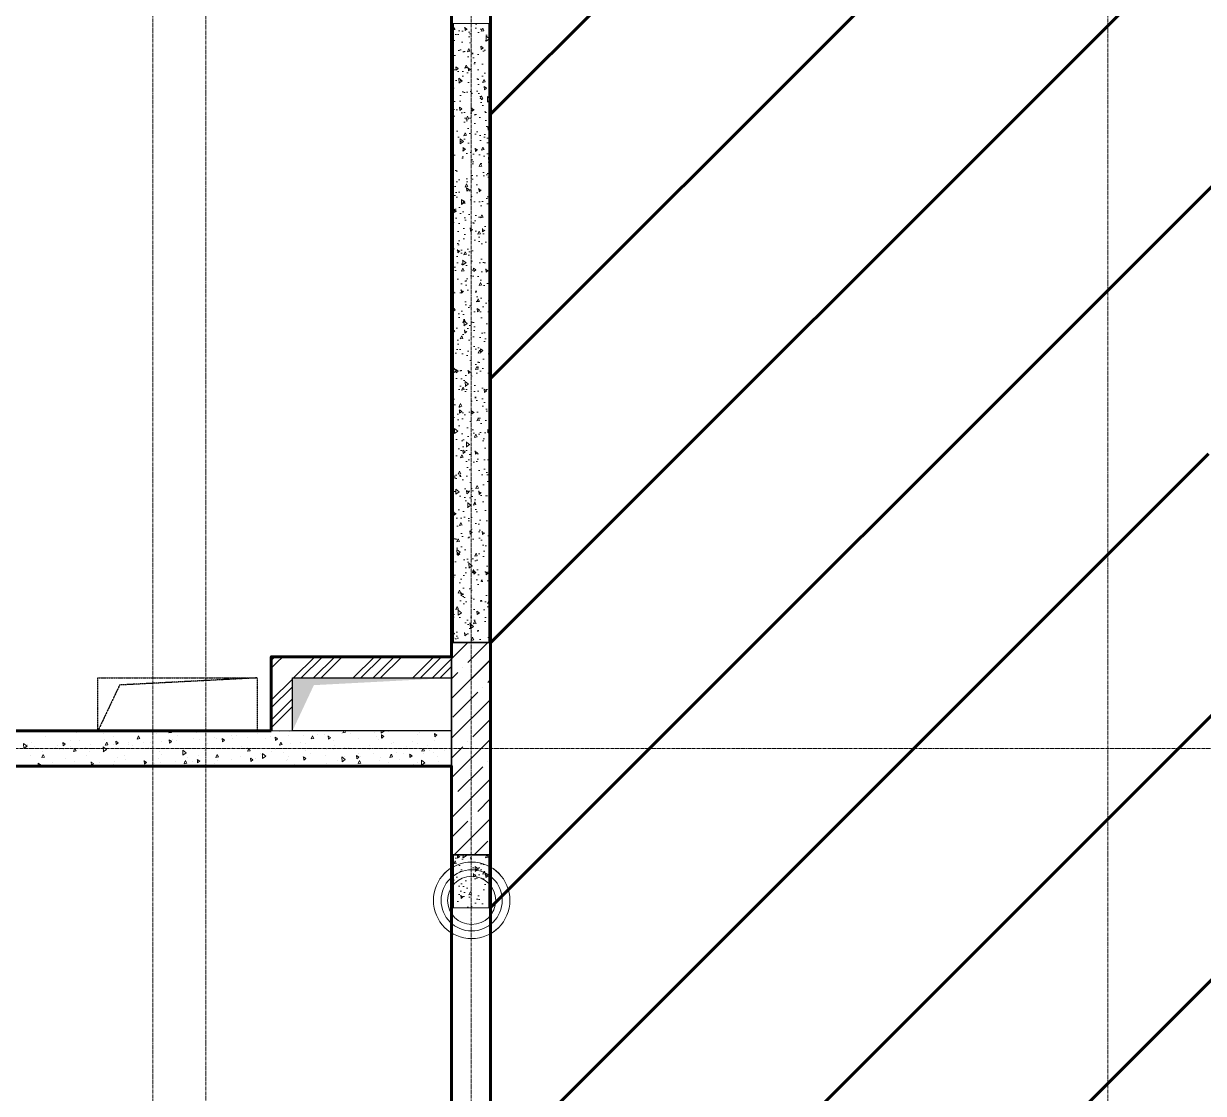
# Model space of a CAD drawing. Header units: millimetres. Extents: x 470010 to 1231400, y -134005 to 421770.
# Drawn here: x 678144 to 684814, y -40961 to -34911 of the extents above; entities that cross this region are included whole.
import ezdxf
from ezdxf.enums import TextEntityAlignment as Align

# ---------------------------------------------------------------- set-up
doc = ezdxf.new("R2010")
doc.units = ezdxf.units.MM
for name, pattern in [('CENTER2', [28.575, 19.05, -3.175, 3.175, -3.175]), ('HIDDEN', [9.525, 6.35, -3.175]), ('HIDDEN2', [4.7625, 3.175, -1.5875])]:
    doc.linetypes.add(name, pattern=pattern)
doc.layers.get('Defpoints').update_dxf_attribs({"color": 140})
for name, color, linetype, lineweight in [('0) шп потолок', 3, 'Continuous', 60), ('АР_Колонны', 70, 'Continuous', 30), ('АР_Стены ЖБ', 7, 'Continuous', 35), ('АР_Стены кирпич', 32, 'Continuous', 20), ('АР_Стены ПЕНОблок', 52, 'Continuous', 20), ('АР_Тонкая', 254, 'Continuous', 5), ('АР_Штриховка', 8, 'Continuous', 0)]:
    doc.layers.add(name, color=color, linetype=linetype, lineweight=lineweight)
doc.layers.add('АР_Делит', color=120, linetype='Continuous', lineweight=0, plot=False)
doc.layers.add('РД_Проем', color=230, linetype='Continuous', lineweight=0, plot=False)
doc.layers.add('РД_Витраж_вн', color=7, linetype='Continuous', true_color=0x148aff)
doc.layers.add('РД_Оси_100', color=7, linetype='Continuous', lineweight=0, true_color=0x525252)
doc.layers.add('РД_проем_инж перемыч_фахверк', color=7, linetype='Continuous', lineweight=18, true_color=0xff1f1f)
doc.styles.add('style1', font='ARIALN.TTF')

# ---------------------------------------------------------------- blocks, each defined once
blk = doc.blocks.new('СОШ_2200_АР_ОСИ_М100_28.05.24')
at = {"layer": 'РД_Оси_100', "color": 251, "linetype": 'CENTER2', "true_color": 0x636466}
blk.add_line((29555, 54600), (-5954.958, 54600), dxfattribs=at)
for points in [[(5849.555, 139938.679), (6000, 139538.679), (6000, -6194.559)], [(6300, -6195.83), (6300, 139538.679), (6450, 139938.679)], [(7800, -6155), (7800, 139938.679)], [(11400, 139938.679), (11400, -6155)]]:
    blk.add_lwpolyline(points, dxfattribs=at)
blk = doc.blocks.new('A$C9108343f')
at = {"layer": 'АР_Штриховка', "linetype": 'Continuous', "lineweight": 0, "true_color": 0x000000}
h = blk.add_hatch(dxfattribs=at)
h.set_pattern_fill('AR-CONC', color=18, angle=45, style=0)
h.set_pattern_definition([(95, (-63444.08, -115658.25), (140.09465, 117.55338), [19.05, -209.55]), (40, (-63444.08, -115658.25), (-160.01845, 110.17673), [15.24, -167.64058]), (145.45144, (-63432.4, -115648.45), (-19.9238, 227.7301), [16.19001, -178.09024]), (91.1842, (-63480, -115622.33), (221.41024, 161.95341), [28.575, -314.325]), (141.63556, (-63461.55, -115608.83), (-7.0866, 342.82676), [24.28502, -267.1356]), (36.18415, (-63480, -115622.33), (-7.0866, 342.82676), [22.85997, -251.45973]), (66, (-63453.06, -115613.35), (179.51998, 34.89515), [19.05, -209.55]), (11, (-63453.06, -115613.35), (-86.53993, 173.9412), [15.24, -167.64]), (116.45145, (-63438.1, -115610.44), (92.98005, 208.83634), [16.19001, -178.08994]), (82.5, (-63444.08, -115658.25), (-57.60547, 61.973414), [0, -165.608, 0, -170.18, 0, -168.275]), (52.5, (-63444.08, -115658.25), (-23.589727, 118.087), [0, -97.028, 0, -161.798, 0, -64.135]), (12.5, (-63484.135, -115698.3), (99.927863, 91.826196), [0, -63.5, 0, -198.12, 0, -262.89]), (2.5, (-63502.1, -115716.26), (86.763904, 122.72239), [0, -82.55, 0, -131.572, 0, -186.69])])
h.paths.add_polyline_path([(14855, 61955), (15055, 61955), (15055, 65455), (14855, 65455)], flags=0)
h = blk.add_hatch(dxfattribs=at)
h.set_pattern_fill('ANSI32', color=18, scale=25, style=0)
h.set_pattern_definition([(45, (-63444.08, -115658.25), (-168.3798, 168.3798), []), (45, (-63331.83, -115658.25), (-168.3798, 168.3798), [])])
h.paths.add_polyline_path([(13825, 61455), (13945, 61455), (13945, 61755), (13825, 61875)], flags=0)
h = blk.add_hatch(dxfattribs=at)
h.set_pattern_fill('ANSI32', color=18, scale=25, style=0)
h.set_pattern_definition([(45, (-63444.08, -115658.25), (-168.3798, 168.3798), []), (45, (-63331.83, -115658.25), (-168.3798, 168.3798), [])])
h.paths.add_polyline_path([(13825, 61875), (13945, 61755), (14845, 61755), (14845, 61875)], flags=0)
h = blk.add_hatch(dxfattribs=at)
h.set_pattern_fill('AR-CONC', color=18, angle=45, style=0)
h.set_pattern_definition([(95, (-63444.08, -115658.25), (140.09465, 117.55338), [19.05, -209.55]), (40, (-63444.08, -115658.25), (-160.01845, 110.17673), [15.24, -167.64058]), (145.45144, (-63432.4, -115648.45), (-19.9238, 227.7301), [16.19, -178.09024]), (91.1842, (-63480, -115622.33), (221.41024, 161.9534), [28.575, -314.325]), (141.63556, (-63461.55, -115608.83), (-7.0866, 342.82676), [24.28502, -267.1356]), (36.18415, (-63480, -115622.33), (-7.0866, 342.82676), [22.85997, -251.45973]), (66, (-63453.06, -115613.35), (179.51998, 34.89515), [19.05, -209.55]), (11, (-63453.06, -115613.35), (-86.53993, 173.9412), [15.24, -167.64]), (116.45145, (-63438.1, -115610.44), (92.98005, 208.83634), [16.19, -178.08994]), (82.5, (-63444.08, -115658.25), (-57.60547, 61.973414), [0, -165.608, 0, -170.18, 0, -168.275]), (52.5, (-63444.08, -115658.25), (-23.589727, 118.087), [0, -97.028, 0, -161.798, 0, -64.135]), (12.5, (-63484.135, -115698.3), (99.927863, 91.826196), [0, -63.5, 0, -198.12, 0, -262.89]), (2.5, (-63502.1, -115716.26), (86.763904, 122.72239), [0, -82.55, 0, -131.572, 0, -186.69])])
h.paths.add_polyline_path([(14855, 57055), (15055, 57055), (15055, 57555), (14855, 57555)], flags=0)
h.paths.add_polyline_path([(14855, 60455), (15055, 60455), (15055, 60755), (14855, 60755)], flags=0)
at = {"color": 18, "linetype": 'HIDDEN', "ltscale": 0.07, "true_color": 0x000000}
for p, q in [((12845, 61755), (13745, 61755)), ((12845, 61455), (12845, 61755)), ((12845, 61755), (13745, 61755)), ((12845, 61455), (12845, 61755)), ((12967.9, 61714.6), (12845, 61455)), ((12967.9, 61714.6), (12845, 61455)), ((13745, 61755), (12967.9, 61714.6)), ((13745, 61755), (12967.9, 61714.6)), ((13745, 61755), (13745, 61455)), ((13745, 61755), (13745, 61455)), ((13745, 61455), (12845, 61455)), ((13745, 61455), (12845, 61455))]:
    blk.add_line(p, q, dxfattribs=at)
at = {"color": 18, "linetype": 'Continuous', "true_color": 0x000000}
for p, q in [((13945, 61455), (13945, 61755)), ((13945, 61755), (14845, 61755)), ((13945, 61455), (13945, 61755)), ((13945, 61755), (14845, 61755)), ((14845, 61755), (14845, 61455)), ((14845, 61755), (14845, 61455)), ((14845, 61455), (13945, 61455)), ((14845, 61455), (13945, 61455))]:
    blk.add_line(p, q, dxfattribs=at)
blk.add_solid([(13945, 61455), (13945, 61755), (14066.1, 61714), (14845, 61755)], dxfattribs=at)
blk.add_solid([(13945, 61455), (13945, 61755), (14066.1, 61714), (14845, 61755)], dxfattribs=at)
at = {"layer": '0) шп потолок'}
for points in [[(14845, 61875), (14845, 70530), (7287.9, 70530), (7287.9, 61455), (13825, 61455)], [(19359, 70530), (15065, 70530), (15065, 45645), (19359, 45645), (19359, 68065)], [(13825, 61455), (13825, 61875), (14845, 61875)], [(14845, 52575), (14845, 61255), (7275, 61255), (7275, 52155), (13825, 52155)]]:
    blk.add_lwpolyline(points, dxfattribs=at)
at = {"layer": 'АР_Делит', "color": 18, "true_color": 0x000000}
for radius in [216.3, 173, 136.2]:
    blk.add_circle((14958.3, 60496.9), radius, dxfattribs=at)
at = {"layer": 'АР_Колонны', "color": 18, "linetype": 'HIDDEN2', "lineweight": 25, "true_color": 0x000000}
for p, q in [((14845, 61955), (15065, 61955)), ((14845, 60755), (14845, 61955)), ((15065, 61955), (15065, 60755)), ((15065, 60755), (14845, 60755))]:
    blk.add_line(p, q, dxfattribs=at)
at = {"layer": 'АР_Колонны', "color": 18, "linetype": 'Continuous', "lineweight": 15, "true_color": 0x000000}
for p, q in [((15065, 61955), (14845, 61955)), ((14845, 61955), (14845, 60755)), ((15065, 61955), (14845, 61955)), ((14845, 61955), (14845, 60755)), ((15065, 60755), (15065, 61955)), ((15065, 60755), (15065, 61955)), ((14845, 60755), (15065, 60755)), ((14845, 60755), (15065, 60755))]:
    blk.add_line(p, q, dxfattribs=at)
at = {"layer": 'АР_Стены ЖБ', "color": 18, "linetype": 'Continuous', "lineweight": 30, "true_color": 0x000000}
for p, q in [((15065, 61955), (14845, 61955)), ((14845, 61955), (14845, 60755)), ((15065, 60755), (15065, 61955)), ((14845, 60755), (15065, 60755))]:
    blk.add_line(p, q, dxfattribs=at)
at = {"layer": 'АР_Стены кирпич', "color": 18, "linetype": 'Continuous', "lineweight": 20, "true_color": 0x000000}
for p, q in [((13825, 61875), (13825, 61455)), ((14845, 61875), (13825, 61875)), ((14845, 61755), (14845, 61875)), ((13945, 61455), (13945, 61755)), ((13945, 61755), (14845, 61755)), ((13825, 61455), (13945, 61455))]:
    blk.add_line(p, q, dxfattribs=at)
at = {"layer": 'АР_Стены ПЕНОблок', "color": 18, "linetype": 'Continuous', "lineweight": 20, "true_color": 0x000000}
for p, q in [((15055, 65455), (14855, 65455)), ((14855, 65455), (14855, 61955)), ((15055, 61955), (15055, 65455)), ((14855, 61955), (15055, 61955)), ((14845, 61455), (7255, 61455)), ((14845, 61255), (14845, 61455)), ((7255, 61255), (14845, 61255)), ((15055, 60755), (14855, 60755)), ((14855, 60755), (14855, 60455)), ((15055, 60455), (15055, 60755)), ((14855, 60455), (15055, 60455))]:
    blk.add_line(p, q, dxfattribs=at)
at = {"layer": 'АР_Тонкая', "color": 18, "linetype": 'Continuous', "lineweight": 0, "true_color": 0x000000}
for p, q in [((14855, 65455), (14845, 65455)), ((14845, 65455), (14845, 61955)), ((14855, 61955), (14855, 65455)), ((15065, 65455), (15055, 65455)), ((15055, 65455), (15055, 61955)), ((15065, 61955), (15065, 65455)), ((14845, 61955), (14855, 61955)), ((15055, 61955), (15065, 61955)), ((14855, 60755), (14845, 60755)), ((14845, 60755), (14845, 60455)), ((14855, 60455), (14855, 60755)), ((15065, 60755), (15055, 60755)), ((15055, 60755), (15055, 60455)), ((15065, 60455), (15065, 60755)), ((14845, 60455), (14855, 60455)), ((15055, 60455), (15065, 60455))]:
    blk.add_line(p, q, dxfattribs=at)
at = {"layer": 'АР_Штриховка', "color": 18, "linetype": 'Continuous', "lineweight": 5, "true_color": 0x000000}
for p, q in [((14845, 61862.6), (14937.3, 61955)), ((14936.7, 61842.1), (15049.6, 61955)), ((14845, 61638.1), (15065, 61858.1)), ((14845, 61750.4), (14880.6, 61786)), ((14908.7, 61814.1), (14908.7, 61814.1)), ((15020.9, 61701.8), (15020.9, 61701.8)), ((15049, 61729.9), (15065, 61745.9)), ((14852.5, 61533.4), (14992.8, 61673.7)), ((14845, 61413.6), (15065, 61633.6)), ((14964.8, 61421.2), (15065, 61521.4)), ((14845, 61189.1), (15065, 61409.1)), ((14936.7, 61393.1), (14936.7, 61393.1)), ((14845, 61301.4), (14908.7, 61365)), ((14880.6, 61112.5), (15020.9, 61252.8)), ((15049, 61280.9), (15049, 61280.9)), ((14845, 60964.6), (15065, 61184.6)), ((14852.5, 61084.4), (14852.5, 61084.4)), ((14992.8, 61000.2), (15065, 61072.3)), ((14964.8, 60972.2), (14964.8, 60972.2)), ((14845, 60852.3), (14936.7, 60944.1)), ((14859.9, 60755), (15065, 60960.1)), ((14972.1, 60755), (15049, 60831.8))]:
    blk.add_line(p, q, dxfattribs=at)
at = {"layer": 'АР_Штриховка', "color": 18, "linetype": 'Continuous', "lineweight": 0, "true_color": 0x000000}
for p, q in [((12726.8, 61444.5), (12726.8, 61444.5)), ((12877.8, 61442.2), (12877.8, 61442.2)), ((13178.9, 61441.3), (13178.9, 61441.3)), ((13246.2, 61444), (13251.1, 61455)), ((13246.2, 61443.9), (13261.2, 61446.8)), ((13261.2, 61446.8), (13257.1, 61455)), ((13404.4, 61446.1), (13404.4, 61446.1)), ((13706.6, 61452.7), (13706.6, 61452.7)), ((13749.1, 61440.3), (13749.1, 61440.3)), ((13871.2, 61450.6), (13871.2, 61450.6)), ((13931, 61450.1), (13931, 61450.1)), ((14089.5, 61434.3), (14089.5, 61434.3)), ((14220.9, 61440.1), (14220.9, 61440.1)), ((14230.3, 61444.6), (14235, 61455)), ((14230.4, 61444.4), (14245.3, 61447.3)), ((14245.3, 61447.3), (14241.5, 61455)), ((14275.5, 61439.5), (14275.5, 61439.5)), ((14337.5, 61453.2), (14337.5, 61453.2)), ((14407.4, 61448.2), (14407.4, 61448.2)), ((14447, 61442), (14446.8, 61455)), ((14446.9, 61442), (14464.6, 61455)), ((14457.7, 61454.1), (14457.7, 61454.1)), ((14489.9, 61451.8), (14489.9, 61451.8)), ((14652.7, 61436.9), (14652.7, 61436.9)), ((14665.2, 61443.5), (14665.2, 61443.5)), ((14761.1, 61431.9), (14747.8, 61441.1)), ((14749.6, 61422.4), (14748, 61441.4)), ((12426, 61355.7), (12425.4, 61384.3)), ((12444.4, 61369.2), (12425.4, 61384.2)), ((12425.9, 61355.8), (12444.3, 61369.3)), ((12447.5, 61381.2), (12447.5, 61381.2)), ((12470.2, 61387.6), (12470.2, 61387.6)), ((12546.1, 61421), (12546.1, 61421)), ((12619.2, 61370.1), (12619.2, 61370.1)), ((12660.3, 61380.3), (12647, 61389.5)), ((12648.8, 61370.8), (12647.2, 61389.8)), ((12648.8, 61370.8), (12660.5, 61380.6)), ((12691.3, 61401.2), (12691.3, 61401.2)), ((12740.9, 61401.9), (12740.9, 61401.9)), ((12805.7, 61378.3), (12805.7, 61378.3)), ((12882.3, 61409.3), (12882.3, 61409.3)), ((12887.1, 61374.2), (12894.9, 61391.6)), ((12887.2, 61374.1), (12902.1, 61377)), ((12888.2, 61381.9), (12888.2, 61381.9)), ((12902.1, 61377), (12894.9, 61391.5)), ((12896, 61370.4), (12896, 61370.4)), ((12935.1, 61421.3), (12935.1, 61421.3)), ((12935.4, 61380.2), (12935.4, 61380.2)), ((12960.4, 61387.7), (12947.1, 61396.9)), ((12949, 61378.2), (12947.3, 61397.2)), ((12949, 61378.2), (12960.6, 61388)), ((13017.7, 61380.2), (13017.7, 61380.2)), ((13019.6, 61387.6), (13019.6, 61387.6)), ((13039.1, 61374.4), (13039.1, 61374.4)), ((13066.7, 61409.1), (13074.4, 61426.5)), ((13066.7, 61409), (13081.7, 61411.9)), ((13072.8, 61425), (13072.8, 61425)), ((13081.7, 61411.9), (13074.4, 61426.4)), ((13101.1, 61388.1), (13101.1, 61388.1)), ((13139.8, 61390.5), (13139.8, 61390.5)), ((13206.2, 61395.8), (13206.2, 61395.8)), ((13260.5, 61395.1), (13247.2, 61404.2)), ((13249.1, 61385.6), (13247.4, 61404.5)), ((13249.1, 61385.5), (13260.7, 61395.3)), ((13261.5, 61400.2), (13261.5, 61400.2)), ((13267.6, 61405.9), (13267.6, 61405.9)), ((13288.6, 61399.4), (13288.6, 61399.4)), ((13294.5, 61431), (13294.5, 61431)), ((13383.6, 61410.5), (13383.6, 61410.5)), ((13420.1, 61405.1), (13420.1, 61405.1)), ((13451.2, 61396.1), (13451.2, 61396.1)), ((13462, 61384.2), (13462, 61384.2)), ((13505.3, 61420.3), (13505.3, 61420.3)), ((13513.2, 61409.8), (13513.2, 61409.8)), ((13560.7, 61402.4), (13547.3, 61411.6)), ((13549.2, 61392.9), (13547.5, 61411.9)), ((13549.2, 61392.9), (13560.9, 61402.7)), ((13599.4, 61428.9), (13599.4, 61428.9)), ((13606.6, 61413.2), (13606.6, 61413.2)), ((13627.4, 61430.5), (13627.4, 61430.5)), ((13689.1, 61416.8), (13689.1, 61416.8)), ((13794.2, 61409.9), (13794.2, 61409.9)), ((13820.5, 61422.6), (13820.5, 61422.6)), ((13860.8, 61409.8), (13847.4, 61419)), ((13849.3, 61400.3), (13847.6, 61419.3)), ((13849.3, 61400.3), (13861, 61410.1)), ((13863.4, 61417.8), (13863.4, 61417.8)), ((13871.3, 61374.8), (13879, 61392.2)), ((13871.3, 61374.6), (13886.3, 61377.6)), ((13886.3, 61377.6), (13879.1, 61392.1)), ((13925.4, 61431.5), (13925.4, 61431.5)), ((13933.8, 61383.4), (13933.8, 61383.4)), ((13988.6, 61388.1), (13988.6, 61388.1)), ((14007, 61430.7), (14007, 61430.7)), ((14018.9, 61382.6), (14018.9, 61382.6)), ((14050.8, 61409.7), (14058.5, 61427.1)), ((14050.8, 61409.5), (14065.8, 61412.5)), ((14065.8, 61412.5), (14058.6, 61426.9)), ((14126.1, 61432.9), (14126.1, 61432.9)), ((14160.9, 61417.2), (14147.6, 61426.4)), ((14149.4, 61407.7), (14147.7, 61426.7)), ((14149.4, 61407.7), (14161.1, 61417.5)), ((14177.6, 61403.4), (14177.6, 61403.4)), ((14183.7, 61370.9), (14183.7, 61370.9)), ((14320.8, 61413.8), (14320.8, 61413.8)), ((14382.3, 61372.6), (14382.3, 61372.6)), ((14421.4, 61423.5), (14421.4, 61423.5)), ((14431, 61404.3), (14431, 61404.3)), ((14461, 61424.6), (14447.7, 61433.7)), ((14449.5, 61415.1), (14447.9, 61434)), ((14449.5, 61415.1), (14461.2, 61424.8)), ((14504, 61382.4), (14504, 61382.4)), ((14515.3, 61392.1), (14515.3, 61392.1)), ((14587.7, 61369.4), (14587.7, 61369.4)), ((14626.1, 61392.7), (14626.1, 61392.7)), ((14649.7, 61383.1), (14649.7, 61383.1)), ((14710.3, 61374.9), (14710.3, 61374.9)), ((14747.8, 61402.4), (14747.8, 61402.4)), ((14749.6, 61422.4), (14761.3, 61432.2)), ((14843.2, 61426), (14843.2, 61426)), ((12466.3, 61314.3), (12466.3, 61314.3)), ((12487.8, 61364.4), (12487.8, 61364.4)), ((12528.1, 61304.5), (12535.8, 61321.9)), ((12528.1, 61304.3), (12543.1, 61307.2)), ((12530.2, 61340.1), (12530.2, 61340.1)), ((12543.1, 61307.2), (12535.9, 61321.7)), ((12603.8, 61359), (12603.8, 61359)), ((12626.9, 61352.7), (12626.9, 61352.7)), ((12652.2, 61350.4), (12652.2, 61350.4)), ((12688.9, 61366.4), (12688.9, 61366.4)), ((12707.6, 61339.3), (12715.4, 61356.8)), ((12707.7, 61339.2), (12722.6, 61342.1)), ((12722.6, 61342.1), (12715.4, 61356.6)), ((12773.9, 61360.1), (12773.9, 61360.1)), ((12782.4, 61317.5), (12782.4, 61317.5)), ((12798.5, 61340), (12798.5, 61340)), ((12875.9, 61336.8), (12875.3, 61365.4)), ((12894.3, 61350.2), (12875.3, 61365.3)), ((12875.8, 61336.8), (12894.2, 61350.3)), ((12958.7, 61303.2), (12958.7, 61303.2)), ((12993, 61318.2), (12993, 61318.2)), ((13130.4, 61363), (13130.4, 61363)), ((13188, 61301), (13188, 61301)), ((13194.6, 61339.2), (13194.6, 61339.2)), ((13202.4, 61323.2), (13202.4, 61323.2)), ((13325.8, 61317.9), (13325.2, 61346.4)), ((13344.2, 61331.3), (13325.2, 61346.4)), ((13325.2, 61343.9), (13325.2, 61343.9)), ((13325.7, 61317.9), (13344.1, 61331.4)), ((13351.3, 61304.3), (13351.3, 61304.3)), ((13413.3, 61318), (13413.3, 61318)), ((13446.2, 61343.3), (13446.2, 61343.3)), ((13512.2, 61305), (13520, 61322.4)), ((13512.3, 61304.9), (13527.2, 61307.8)), ((13519.6, 61322.2), (13519.6, 61322.2)), ((13527.2, 61307.8), (13520, 61322.3)), ((13528.9, 61302.2), (13528.9, 61302.2)), ((13606.7, 61360.9), (13606.7, 61360.9)), ((13651, 61312.5), (13651, 61312.5)), ((13657, 61367), (13657, 61367)), ((13690, 61363.3), (13690, 61363.3)), ((13691.8, 61339.9), (13699.5, 61357.3)), ((13691.8, 61339.8), (13706.8, 61342.7)), ((13706.8, 61342.7), (13699.5, 61357.2)), ((13720.7, 61292.3), (13707.3, 61301.4)), ((13709.2, 61282.8), (13707.5, 61301.7)), ((13714.6, 61305), (13714.6, 61305)), ((13763.4, 61326), (13763.4, 61326)), ((13772.7, 61322.2), (13772.7, 61322.2)), ((13775.7, 61299), (13775.1, 61327.5)), ((13794.1, 61312.4), (13775.1, 61327.5)), ((13775.6, 61299), (13794, 61312.5)), ((13825.4, 61339.7), (13825.4, 61339.7)), ((13851.8, 61347.9), (13851.8, 61347.9)), ((13894.8, 61332.5), (13894.8, 61332.5)), ((13920.3, 61308), (13920.3, 61308)), ((14002.7, 61311.6), (14002.7, 61311.6)), ((14020.8, 61299.6), (14007.5, 61308.8)), ((14009.3, 61290.1), (14007.6, 61309.1)), ((14016.5, 61342.3), (14016.5, 61342.3)), ((14046.2, 61326.2), (14046.2, 61326.2)), ((14134.2, 61317.3), (14134.2, 61317.3)), ((14138.5, 61352.6), (14138.5, 61352.6)), ((14175.6, 61347.7), (14175.6, 61347.7)), ((14225.6, 61280), (14225, 61308.6)), ((14244, 61293.5), (14225, 61308.6)), ((14237.6, 61361.4), (14237.6, 61361.4)), ((14241.3, 61309), (14241.3, 61309)), ((14260.2, 61362.3), (14260.2, 61362.3)), ((14320.9, 61307), (14307.6, 61316.2)), ((14309.4, 61297.5), (14307.8, 61316.5)), ((14309.4, 61297.5), (14321.1, 61307.3)), ((14320.7, 61325.5), (14320.7, 61325.5)), ((14331.1, 61312.5), (14331.1, 61312.5)), ((14378.4, 61351.8), (14378.4, 61351.8)), ((14403.2, 61329.1), (14403.2, 61329.1)), ((14445, 61305.4), (14445, 61305.4)), ((14496.4, 61305.5), (14504.1, 61322.9)), ((14496.4, 61305.4), (14511.4, 61308.3)), ((14511.4, 61308.3), (14504.2, 61322.8)), ((14534.6, 61334.8), (14534.6, 61334.8)), ((14572.9, 61330.1), (14572.9, 61330.1)), ((14621, 61314.4), (14607.7, 61323.6)), ((14609.5, 61304.9), (14607.9, 61323.9)), ((14609.5, 61304.9), (14621.2, 61314.7)), ((14675.9, 61340.4), (14683.6, 61357.8)), ((14675.9, 61340.3), (14690.9, 61343.2)), ((14690.9, 61343.2), (14683.7, 61357.7)), ((14688.7, 61325.4), (14688.7, 61325.4)), ((14721.1, 61343), (14721.1, 61343)), ((14743.2, 61334.2), (14743.2, 61334.2)), ((14767.9, 61312.9), (14767.9, 61312.9)), ((14803.6, 61346.6), (14803.6, 61346.6)), ((12471.1, 61263.1), (12471.1, 61263.1)), ((12520.2, 61262.8), (12506.9, 61271.9)), ((12508.6, 61255), (12507.1, 61272.2)), ((12510.8, 61255), (12520.4, 61263)), ((12527, 61260.9), (12527, 61260.9)), ((12589, 61274.6), (12589, 61274.6)), ((12661.4, 61297.1), (12661.4, 61297.1)), ((12714.9, 61283.1), (12714.9, 61283.1)), ((12719, 61255.6), (12719, 61255.6)), ((12801.4, 61259.2), (12801.4, 61259.2)), ((12820.3, 61270.1), (12807, 61279.3)), ((12808.9, 61260.6), (12807.2, 61279.6)), ((12808.9, 61260.6), (12820.5, 61270.4)), ((12856.1, 61278), (12856.1, 61278)), ((12932.9, 61264.9), (12932.9, 61264.9)), ((12939.1, 61282.6), (12939.1, 61282.6)), ((13001.1, 61296.3), (13001.1, 61296.3)), ((13041.3, 61262.1), (13041.3, 61262.1)), ((13050.6, 61256.3), (13050.6, 61256.3)), ((13120.5, 61277.5), (13107.1, 61286.7)), ((13109, 61268), (13107.3, 61287)), ((13109, 61268), (13120.6, 61277.8)), ((13119.4, 61273), (13119.4, 61273)), ((13163.4, 61272.4), (13163.4, 61272.4)), ((13201.9, 61276.6), (13201.9, 61276.6)), ((13285.1, 61282.1), (13285.1, 61282.1)), ((13332.7, 61270.1), (13340.5, 61287.5)), ((13332.8, 61270), (13347.7, 61272.9)), ((13333.3, 61282.4), (13333.3, 61282.4)), ((13347.7, 61272.9), (13340.5, 61287.4)), ((13382.8, 61281.9), (13382.8, 61281.9)), ((13420.6, 61284.9), (13407.2, 61294.1)), ((13407.2, 61292.4), (13407.2, 61292.4)), ((13409.1, 61275.4), (13407.4, 61294.4)), ((13409.1, 61275.4), (13420.8, 61285.2)), ((13506.8, 61269.1), (13506.8, 61269.1)), ((13519.8, 61290.5), (13519.8, 61290.5)), ((13577.2, 61260.2), (13577.2, 61260.2)), ((13602.3, 61294.1), (13602.3, 61294.1)), ((13709.2, 61282.7), (13720.9, 61292.5)), ((13733.7, 61299.9), (13733.7, 61299.9)), ((13909.4, 61285.9), (13909.4, 61285.9)), ((13918.9, 61290.8), (13918.9, 61290.8)), ((13957.4, 61265.3), (13957.4, 61265.3)), ((14009.3, 61290.1), (14021, 61299.9)), ((14075.7, 61255.8), (14075.7, 61255.8)), ((14103.8, 61264.2), (14103.8, 61264.2)), ((14137.7, 61269.6), (14137.7, 61269.6)), ((14201.2, 61285.4), (14201.2, 61285.4)), ((14225.5, 61280.1), (14244, 61293.6)), ((14316.9, 61270.6), (14324.6, 61288)), ((14316.9, 61270.5), (14331.9, 61273.4)), ((14331.9, 61273.4), (14324.6, 61287.9)), ((14436.1, 61289.9), (14436.1, 61289.9)), ((14487.8, 61277.5), (14487.8, 61277.5)), ((14527.6, 61264.3), (14527.6, 61264.3)), ((14549.8, 61291.3), (14549.8, 61291.3)), ((14630.5, 61268.1), (14630.5, 61268.1)), ((14649.7, 61274.6), (14649.7, 61274.6)), ((14675.5, 61261.1), (14674.9, 61289.7)), ((14693.9, 61274.6), (14674.9, 61289.6)), ((14675.4, 61261.2), (14693.9, 61274.7)), ((14771.4, 61284.3), (14771.4, 61284.3))]:
    blk.add_line(p, q, dxfattribs=at)
at = {"layer": 'РД_Витраж_вн', "color": 18, "linetype": 'Continuous', "lineweight": 15, "true_color": 0x000000}
for p, q in [((14845, 60455), (14845, 57555)), ((15065, 60455), (15065, 57555))]:
    blk.add_line(p, q, dxfattribs=at)
at = {"layer": 'РД_Проем', "color": 18, "linetype": 'Continuous', "lineweight": 15, "true_color": 0x000000}
for p, q in [((14845, 60455), (14845, 57555)), ((15065, 60455), (15065, 57555))]:
    blk.add_line(p, q, dxfattribs=at)
at = {"layer": 'РД_проем_инж перемыч_фахверк', "color": 18, "linetype": 'Continuous', "lineweight": 15, "true_color": 0x000000}
for p, q in [((14845, 60455), (14845, 57555)), ((15065, 60455), (15065, 57555))]:
    blk.add_line(p, q, dxfattribs=at)
at = {"layer": 'РД_Оси_100'}
blk.add_blockref('СОШ_2200_АР_ОСИ_М100_28.05.24', (7155, 6755), dxfattribs=at)
at = {"layer": 'Defpoints', "color": 18, "true_color": 0x000000, "style": 'style1'}
for p in [(143949.3, 316089.1), (143975, 281639.5), (143890.4, 273244.7), (143840, 264276.8), (143967.8, 254892.4), (12252, 104178.1), (12382.6, 96023.1)]:
    blk.add_attdef('АР-ПОМЕЩЕНИЕ:НАИМЕНОВАНИЕ', text='', height=100, dxfattribs=at).set_placement(p, align=Align.MIDDLE)
at = {"layer": 'Defpoints', "color": 18, "true_color": 0x000000, "style": 'style1', "flags": 8}
for p in [(143951.3, 279099.1), (143848.3, 269251.1), (143875.3, 260094.2), (144049.7, 250824.7), (163419.3, 238153.4), (155897.5, 237966), (183037.2, 237966), (143342.9, 237876.2)]:
    blk.add_attdef('АР-ПОМЕЩЕНИЕ:НАИМЕНОВАНИЕ', text='', height=100, dxfattribs=at).set_placement(p, align=Align.MIDDLE)

msp = doc.modelspace()

# ---------------------------------------------------------------- hatches: boundary and pattern name
at = {"layer": '0) шп потолок'}
h = msp.add_hatch(dxfattribs=at)
h.set_pattern_fill('ANSI31', color=3, scale=333)
h.paths.add_polyline_path([(685063.57, -43411.242), (685063.57, -42811.242), (685063.57, -42611.242), (685063.57, -42011.242), (685063.57, -41861.242), (685063.57, -40961.242), (685063.57, -39861.242), (685063.57, -39651.242), (685063.57, -38161.242), (685063.57, -37586.487), (684843.57, -37586.487), (684843.57, -37296.487), (685063.57, -37296.487), (685063.57, -36061.242), (685063.57, -35161.242), (685063.57, -34061.242), (685063.57, -32711.242), (685063.57, -32521.242), (685073.57, -32301.242), (692853.57, -32301.242), (692853.57, -32011.242), (692863.047, -28611.242), (692853.57, -28611.242), (692853.57, -27711.242), (692863.831, -26236.242), (689593.57, -26236.242), (689593.57, -25336.242), (687593.57, -25336.242), (687593.57, -25336.242), (686818.57, -25336.242), (686818.57, -29836.242), (685077.58, -29836.242), (682453.57, -29836.242), (682453.57, -30256.242), (680783.57, -30256.242), (680783.57, -54091.242), (681303.57, -54091.242), (681303.57, -54504.57), (681723.244, -54504.57), (681723.244, -54721.242), (683963.896, -54721.242), (683963.896, -54504.57), (684383.57, -54504.57), (684383.57, -54721.242), (684543.57, -54721.242), (684543.57, -54091.242), (684543.57, -52221.242), (685063.57, -52221.242), (685063.57, -51311.242), (685063.57, -50111.242), (685063.57, -49811.242), (685063.57, -46911.242), (685063.57, -46311.242), (685063.57, -45411.242)])
at = {"layer": 'АР_Штриховка', "linetype": 'Continuous', "lineweight": 0, "true_color": 0x000000}
h = msp.add_hatch(dxfattribs=at)
h.set_pattern_fill('AR-CONC', color=18, angle=45, style=0)
h.set_pattern_definition([(95, (602274.53, -216024.49), (140.09465, 117.55338), [19.05, -209.55]), (40, (602274.53, -216024.5), (-160.01845, 110.17673), [15.24, -167.64058]), (145.45144, (602286.2, -216014.7), (-19.9238, 227.7301), [16.19001, -178.09024]), (91.1842, (602238.6, -215988.57), (221.41024, 161.95341), [28.575, -314.325]), (141.63556, (602257.06, -215975.07), (-7.0866, 342.82676), [24.28502, -267.1356]), (36.18415, (602238.6, -215988.57), (-7.0866, 342.82676), [22.85997, -251.45973]), (66, (602265.55, -215979.59), (179.51998, 34.89515), [19.05, -209.55]), (11, (602265.55, -215979.59), (-86.53993, 173.9412), [15.24, -167.64]), (116.45145, (602280.51, -215976.68), (92.98005, 208.83634), [16.19001, -178.08994]), (82.5, (602274.53, -216024.49), (-57.60547, 61.973414), [0, -165.608, 0, -170.18, 0, -168.275]), (52.5, (602274.53, -216024.49), (-23.589727, 118.087), [0, -97.028, 0, -161.798, 0, -64.135]), (12.5, (602234.48, -216064.544), (99.927863, 91.826196), [0, -63.5, 0, -198.12, 0, -262.89]), (2.5, (602216.52, -216082.5), (86.763904, 122.72239), [0, -82.55, 0, -131.572, 0, -186.69])])
h.paths.add_polyline_path([(680573.57, -38411.242), (680773.57, -38411.242), (680773.57, -34911.242), (680573.57, -34911.242)], flags=0)
h = msp.add_hatch(dxfattribs=at)
h.set_pattern_fill('ANSI32', color=18, scale=25, style=0)
h.set_pattern_definition([(45, (602274.53, -216024.5), (-168.3798, 168.3798), []), (45, (602386.78, -216024.5), (-168.3798, 168.3798), [])])
h.paths.add_polyline_path([(679543.57, -38911.242), (679663.57, -38911.242), (679663.57, -38611.242), (679543.57, -38491.242)], flags=0)
h = msp.add_hatch(dxfattribs=at)
h.set_pattern_fill('ANSI32', color=18, scale=25, style=0)
h.set_pattern_definition([(45, (602274.53, -216024.5), (-168.3798, 168.3798), []), (45, (602386.78, -216024.5), (-168.3798, 168.3798), [])])
h.paths.add_polyline_path([(679543.57, -38491.242), (679663.57, -38611.242), (680563.57, -38611.242), (680563.57, -38491.242)], flags=0)
h = msp.add_hatch(dxfattribs=at)
h.set_pattern_fill('AR-CONC', color=18, angle=45, style=0)
h.set_pattern_definition([(95, (602274.53, -216024.49), (140.09465, 117.55338), [19.05, -209.55]), (40, (602274.53, -216024.5), (-160.01845, 110.17673), [15.24, -167.64058]), (145.45144, (602286.2, -216014.7), (-19.9238, 227.7301), [16.19, -178.09024]), (91.1842, (602238.6, -215988.57), (221.41024, 161.9534), [28.575, -314.325]), (141.63556, (602257.06, -215975.07), (-7.0866, 342.82676), [24.28502, -267.1356]), (36.18415, (602238.6, -215988.57), (-7.0866, 342.82676), [22.85997, -251.45973]), (66, (602265.55, -215979.59), (179.51998, 34.89515), [19.05, -209.55]), (11, (602265.55, -215979.59), (-86.53993, 173.9412), [15.24, -167.64]), (116.45145, (602280.51, -215976.68), (92.98005, 208.83634), [16.19, -178.08994]), (82.5, (602274.53, -216024.49), (-57.60547, 61.973414), [0, -165.608, 0, -170.18, 0, -168.275]), (52.5, (602274.53, -216024.49), (-23.589727, 118.087), [0, -97.028, 0, -161.798, 0, -64.135]), (12.5, (602234.48, -216064.544), (99.927863, 91.826196), [0, -63.5, 0, -198.12, 0, -262.89]), (2.5, (602216.52, -216082.5), (86.763904, 122.72239), [0, -82.55, 0, -131.572, 0, -186.69])])
h.paths.add_polyline_path([(680573.57, -43311.242), (680773.57, -43311.242), (680773.57, -42811.242), (680573.57, -42811.242)], flags=0)
h.paths.add_polyline_path([(680573.57, -39911.242), (680773.57, -39911.242), (680773.57, -39611.242), (680573.57, -39611.242)], flags=0)

# ---------------------------------------------------------------- linework, layer by layer
at = {"color": 18, "linetype": 'HIDDEN', "ltscale": 0.07, "true_color": 0x000000}
for p, q in [((678563.57, -38611.242), (679463.57, -38611.242)), ((678563.57, -38911.242), (678563.57, -38611.242)), ((678563.57, -38611.242), (679463.57, -38611.242)), ((678563.57, -38911.242), (678563.57, -38611.242)), ((679463.57, -38611.242), (678686.489, -38651.637)), ((679463.57, -38611.242), (678686.489, -38651.637)), ((679463.57, -38611.242), (679463.57, -38911.242)), ((679463.57, -38611.242), (679463.57, -38911.242)), ((678686.489, -38651.637), (678563.57, -38911.242)), ((678686.489, -38651.637), (678563.57, -38911.242)), ((679463.57, -38911.242), (678563.57, -38911.242)), ((679463.57, -38911.242), (678563.57, -38911.242))]:
    msp.add_line(p, q, dxfattribs=at)
at = {"color": 18, "linetype": 'Continuous', "true_color": 0x000000}
for p, q in [((679663.57, -38911.242), (679663.57, -38611.242)), ((679663.57, -38611.242), (680563.57, -38611.242)), ((679663.57, -38911.242), (679663.57, -38611.242)), ((679663.57, -38611.242), (680563.57, -38611.242)), ((680563.57, -38611.242), (680563.57, -38911.242)), ((680563.57, -38611.242), (680563.57, -38911.242)), ((680563.57, -38911.242), (679663.57, -38911.242)), ((680563.57, -38911.242), (679663.57, -38911.242))]:
    msp.add_line(p, q, dxfattribs=at)
msp.add_solid([(679663.57, -38911.242), (679663.57, -38611.242), (679784.754, -38652.215), (680563.57, -38611.242)], dxfattribs=at)
msp.add_solid([(679663.57, -38911.242), (679663.57, -38611.242), (679784.754, -38652.215), (680563.57, -38611.242)], dxfattribs=at)
at = {"layer": '0) шп потолок'}
for points in [[(680563.57, -38491.242), (680563.57, -29836.242), (673006.525, -29836.242), (673006.525, -38911.242), (679543.57, -38911.242)], [(685077.58, -29836.242), (680783.57, -29836.242), (680783.57, -54721.242), (685077.58, -54721.242), (685077.58, -32301.242)], [(679543.57, -38911.242), (679543.57, -38491.242), (680563.57, -38491.242)], [(680563.57, -47791.242), (680563.57, -39111.242), (672993.57, -39111.242), (672993.57, -48211.242), (679543.57, -48211.242)]]:
    msp.add_lwpolyline(points, dxfattribs=at)
at = {"layer": 'АР_Делит', "color": 18, "true_color": 0x000000}
for radius in [216.336, 173.036, 136.212]:
    msp.add_circle((680676.957, -39869.322), radius, dxfattribs=at)
at = {"layer": 'АР_Колонны', "color": 18, "linetype": 'HIDDEN2', "lineweight": 25, "true_color": 0x000000}
for p, q in [((680563.57, -38411.242), (680783.57, -38411.242)), ((680563.57, -39611.242), (680563.57, -38411.242)), ((680783.57, -38411.242), (680783.57, -39611.242)), ((680783.57, -39611.242), (680563.57, -39611.242))]:
    msp.add_line(p, q, dxfattribs=at)
at = {"layer": 'АР_Колонны', "color": 18, "linetype": 'Continuous', "lineweight": 15, "true_color": 0x000000}
for p, q in [((680783.57, -38411.242), (680563.57, -38411.242)), ((680563.57, -38411.242), (680563.57, -39611.242)), ((680783.57, -38411.242), (680563.57, -38411.242)), ((680563.57, -38411.242), (680563.57, -39611.242)), ((680783.57, -39611.242), (680783.57, -38411.242)), ((680783.57, -39611.242), (680783.57, -38411.242)), ((680563.57, -39611.242), (680783.57, -39611.242)), ((680563.57, -39611.242), (680783.57, -39611.242))]:
    msp.add_line(p, q, dxfattribs=at)
at = {"layer": 'АР_Стены ЖБ', "color": 18, "linetype": 'Continuous', "lineweight": 30, "true_color": 0x000000}
for p, q in [((680783.57, -38411.242), (680563.57, -38411.242)), ((680563.57, -38411.242), (680563.57, -39611.242)), ((680783.57, -39611.242), (680783.57, -38411.242)), ((680563.57, -39611.242), (680783.57, -39611.242))]:
    msp.add_line(p, q, dxfattribs=at)
at = {"layer": 'АР_Стены кирпич', "color": 18, "linetype": 'Continuous', "lineweight": 20, "true_color": 0x000000}
for p, q in [((679543.57, -38491.242), (679543.57, -38911.242)), ((680563.57, -38491.242), (679543.57, -38491.242)), ((680563.57, -38611.242), (680563.57, -38491.242)), ((679663.57, -38911.242), (679663.57, -38611.242)), ((679663.57, -38611.242), (680563.57, -38611.242)), ((679543.57, -38911.242), (679663.57, -38911.242))]:
    msp.add_line(p, q, dxfattribs=at)
at = {"layer": 'АР_Стены ПЕНОблок', "color": 18, "linetype": 'Continuous', "lineweight": 20, "true_color": 0x000000}
for p, q in [((680773.57, -34911.242), (680573.57, -34911.242)), ((680573.57, -34911.242), (680573.57, -38411.242)), ((680773.57, -38411.242), (680773.57, -34911.242)), ((680573.57, -38411.242), (680773.57, -38411.242)), ((680563.57, -38911.242), (672973.57, -38911.242)), ((680563.57, -39111.242), (680563.57, -38911.242)), ((672973.57, -39111.242), (680563.57, -39111.242)), ((680773.57, -39611.242), (680573.57, -39611.242)), ((680573.57, -39611.242), (680573.57, -39911.242)), ((680773.57, -39911.242), (680773.57, -39611.242)), ((680573.57, -39911.242), (680773.57, -39911.242))]:
    msp.add_line(p, q, dxfattribs=at)
at = {"layer": 'АР_Тонкая', "color": 18, "linetype": 'Continuous', "lineweight": 0, "true_color": 0x000000}
for p, q in [((680573.57, -34911.242), (680563.57, -34911.242)), ((680563.57, -34911.242), (680563.57, -38411.242)), ((680573.57, -38411.242), (680573.57, -34911.242)), ((680783.57, -34911.242), (680773.57, -34911.242)), ((680773.57, -34911.242), (680773.57, -38411.242)), ((680783.57, -38411.242), (680783.57, -34911.242)), ((680563.57, -38411.242), (680573.57, -38411.242)), ((680773.57, -38411.242), (680783.57, -38411.242)), ((680573.57, -39611.242), (680563.57, -39611.242)), ((680563.57, -39611.242), (680563.57, -39911.242)), ((680573.57, -39911.242), (680573.57, -39611.242)), ((680783.57, -39611.242), (680773.57, -39611.242)), ((680773.57, -39611.242), (680773.57, -39911.242)), ((680783.57, -39911.242), (680783.57, -39611.242)), ((680563.57, -39911.242), (680573.57, -39911.242)), ((680773.57, -39911.242), (680783.57, -39911.242))]:
    msp.add_line(p, q, dxfattribs=at)
at = {"layer": 'АР_Штриховка', "color": 18, "linetype": 'Continuous', "lineweight": 5, "true_color": 0x000000}
for p, q in [((680563.57, -38503.621), (680655.948, -38411.242)), ((680655.327, -38524.117), (680768.202, -38411.242)), ((680563.57, -38728.127), (680783.57, -38508.127)), ((680563.57, -38615.874), (680599.201, -38580.244)), ((680767.58, -38636.37), (680783.57, -38620.381)), ((680563.57, -38952.634), (680783.57, -38732.634)), ((680571.137, -38832.813), (680711.454, -38692.497)), ((680683.39, -38945.066), (680783.57, -38844.887)), ((680563.57, -39177.14), (680783.57, -38957.14)), ((680563.57, -39064.887), (680627.264, -39001.193)), ((680599.201, -39253.763), (680739.517, -39113.446)), ((680563.57, -39401.646), (680783.57, -39181.646)), ((680711.454, -39366.016), (680783.57, -39293.9)), ((680578.481, -39611.242), (680783.57, -39406.153)), ((680563.57, -39513.9), (680655.327, -39422.143)), ((680690.734, -39611.242), (680767.58, -39534.396))]:
    msp.add_line(p, q, dxfattribs=at)
at = {"layer": 'АР_Штриховка', "color": 18, "linetype": 'Continuous', "lineweight": 0, "true_color": 0x000000}
for p, q in [((678785.266, -38957.105), (678793.015, -38939.702)), ((678785.314, -38957.232), (678800.274, -38954.324)), ((678800.273, -38954.323), (678793.062, -38939.828)), ((678964.786, -38922.21), (678969.669, -38911.242)), ((678964.834, -38922.337), (678979.794, -38919.429)), ((678979.793, -38919.428), (678975.721, -38911.242)), ((679279.273, -38963.81), (679265.938, -38954.629)), ((679267.79, -38973.314), (679266.129, -38954.336)), ((679579.385, -38956.435), (679566.05, -38947.253)), ((679567.903, -38965.937), (679566.243, -38946.96)), ((679769.406, -38956.57), (679777.154, -38939.167)), ((679769.454, -38956.697), (679784.414, -38953.789)), ((679784.413, -38953.789), (679777.202, -38939.294)), ((679879.498, -38949.059), (679866.163, -38939.877)), ((679868.016, -38958.56), (679866.356, -38939.583)), ((679868.021, -38958.567), (679879.696, -38948.771)), ((679948.926, -38921.675), (679953.571, -38911.242)), ((679948.974, -38921.802), (679963.934, -38918.894)), ((679963.933, -38918.894), (679960.126, -38911.242)), ((680165.643, -38924.248), (680165.375, -38911.242)), ((680165.525, -38924.206), (680183.248, -38911.242)), ((680179.61, -38941.683), (680166.275, -38932.502)), ((680168.129, -38951.184), (680166.469, -38932.206)), ((680168.134, -38951.19), (680179.809, -38941.394)), ((680479.723, -38934.307), (680466.388, -38925.126)), ((680468.242, -38943.807), (680466.582, -38924.83)), ((680468.248, -38943.813), (680479.922, -38934.017)), ((678163.011, -38997.082), (678143.97, -38982.009)), ((678144.605, -39010.522), (678144.014, -38981.953)), ((678144.489, -39010.481), (678162.94, -38996.985)), ((678378.935, -38985.937), (678365.6, -38976.756)), ((678367.45, -38995.444), (678365.79, -38976.466)), ((678367.456, -38995.45), (678379.13, -38985.654)), ((678426.226, -39026.895), (678433.975, -39009.492)), ((678441.234, -39024.114), (678434.022, -39009.618)), ((678612.918, -39016.002), (678593.877, -39000.929)), ((678594.512, -39029.442), (678593.921, -39000.873)), ((678594.396, -39029.4), (678612.847, -39015.904)), ((678605.746, -38992), (678613.495, -38974.597)), ((678605.794, -38992.127), (678620.754, -38989.219)), ((678620.753, -38989.218), (678613.542, -38974.723)), ((678679.048, -38978.562), (678665.713, -38969.38)), ((678667.564, -38988.067), (678665.903, -38969.09)), ((678667.569, -38988.073), (678679.243, -38978.277)), ((678979.16, -38971.186), (678965.825, -38962.005)), ((678967.677, -38980.69), (678966.016, -38961.713)), ((678967.682, -38980.697), (678979.356, -38970.901)), ((679062.825, -39034.922), (679043.784, -39019.85)), ((679044.419, -39048.362), (679043.828, -39019.793)), ((679267.795, -38973.32), (679279.47, -38963.524)), ((679410.366, -39026.361), (679418.115, -39008.958)), ((679425.373, -39023.579), (679418.162, -39009.084)), ((679567.908, -38965.943), (679579.583, -38956.147)), ((679589.886, -38991.465), (679597.635, -38974.062)), ((679589.934, -38991.592), (679604.894, -38988.684)), ((679604.893, -38988.684), (679597.682, -38974.189)), ((680394.506, -39025.826), (680402.254, -39008.423)), ((680409.513, -39023.045), (680402.301, -39008.549)), ((678246.706, -39061.79), (678254.455, -39044.387)), ((678246.754, -39061.917), (678261.714, -39059.009)), ((678261.714, -39059.009), (678254.502, -39044.514)), ((678426.274, -39027.022), (678441.234, -39024.114)), ((678538.953, -39096.115), (678525.619, -39086.933)), ((678527.469, -39105.62), (678525.809, -39086.643)), ((678839.066, -39088.739), (678825.731, -39079.558)), ((678827.582, -39098.244), (678825.922, -39079.266)), ((678827.587, -39098.25), (678839.262, -39088.454)), ((679044.302, -39048.32), (679062.753, -39034.824)), ((679051.326, -39096.151), (679059.075, -39078.748)), ((679066.333, -39093.369), (679059.122, -39078.874)), ((679139.178, -39081.363), (679125.844, -39072.182)), ((679127.695, -39090.867), (679126.035, -39071.89)), ((679127.7, -39090.873), (679139.375, -39081.077)), ((679230.846, -39061.256), (679238.595, -39043.853)), ((679230.894, -39061.383), (679245.854, -39058.475)), ((679245.853, -39058.474), (679238.642, -39043.979)), ((679410.414, -39026.487), (679425.374, -39023.579)), ((679439.291, -39073.988), (679425.956, -39064.806)), ((679427.808, -39083.491), (679426.148, -39064.513)), ((679427.814, -39083.497), (679439.488, -39073.701)), ((679512.732, -39053.843), (679493.69, -39038.77)), ((679494.326, -39067.282), (679493.735, -39038.713)), ((679494.209, -39067.24), (679512.659, -39053.744)), ((679739.403, -39066.612), (679726.068, -39057.43)), ((679727.921, -39076.114), (679726.261, -39057.136)), ((679727.927, -39076.12), (679739.601, -39066.324)), ((679962.639, -39072.763), (679943.597, -39057.69)), ((679944.233, -39086.202), (679943.643, -39057.633)), ((679944.115, -39086.159), (679962.566, -39072.663)), ((680039.516, -39059.236), (680026.181, -39050.055)), ((680028.034, -39068.737), (680026.374, -39049.76)), ((680028.04, -39068.744), (680039.714, -39058.947)), ((680035.466, -39095.617), (680043.214, -39078.213)), ((680050.473, -39092.835), (680043.261, -39078.34)), ((680214.986, -39060.721), (680222.734, -39043.318)), ((680215.034, -39060.848), (680229.994, -39057.94)), ((680229.993, -39057.94), (680222.781, -39043.445)), ((680339.628, -39051.86), (680326.293, -39042.679)), ((680328.148, -39061.361), (680326.487, -39042.383)), ((680328.153, -39061.367), (680339.827, -39051.571)), ((680412.546, -39091.683), (680393.504, -39076.61)), ((680394.14, -39105.122), (680393.55, -39076.553)), ((680394.554, -39025.953), (680409.514, -39023.045)), ((678238.841, -39103.49), (678225.506, -39094.309)), ((678227.202, -39111.242), (678225.696, -39094.02)), ((678229.46, -39111.242), (678239.036, -39103.207)), ((678527.474, -39105.627), (678539.149, -39095.831)), ((679051.374, -39096.278), (679066.334, -39093.37)), ((680035.514, -39095.743), (680050.474, -39092.835)), ((680394.022, -39105.079), (680412.472, -39091.583))]:
    msp.add_line(p, q, dxfattribs=at)
at = {"layer": 'РД_Витраж_вн', "color": 18, "linetype": 'Continuous', "lineweight": 15, "true_color": 0x000000}
for p, q in [((680563.57, -39911.242), (680563.57, -42811.242)), ((680783.57, -39911.242), (680783.57, -42811.242))]:
    msp.add_line(p, q, dxfattribs=at)
at = {"layer": 'РД_Проем', "color": 18, "linetype": 'Continuous', "lineweight": 15, "true_color": 0x000000}
for p, q in [((680563.57, -39911.242), (680563.57, -42811.242)), ((680783.57, -39911.242), (680783.57, -42811.242))]:
    msp.add_line(p, q, dxfattribs=at)
at = {"layer": 'РД_проем_инж перемыч_фахверк', "color": 18, "linetype": 'Continuous', "lineweight": 15, "true_color": 0x000000}
for p, q in [((680563.57, -39911.242), (680563.57, -42811.242)), ((680783.57, -39911.242), (680783.57, -42811.242))]:
    msp.add_line(p, q, dxfattribs=at)

# ---------------------------------------------------------------- block references
msp.add_blockref('A$C9108343f', (665718.612, -100366.242))
at = {"layer": 'РД_Оси_100'}
msp.add_blockref('СОШ_2200_АР_ОСИ_М100_28.05.24', (672873.57, -93611.242), dxfattribs=at)

doc.saveas('drawing.dxf')
